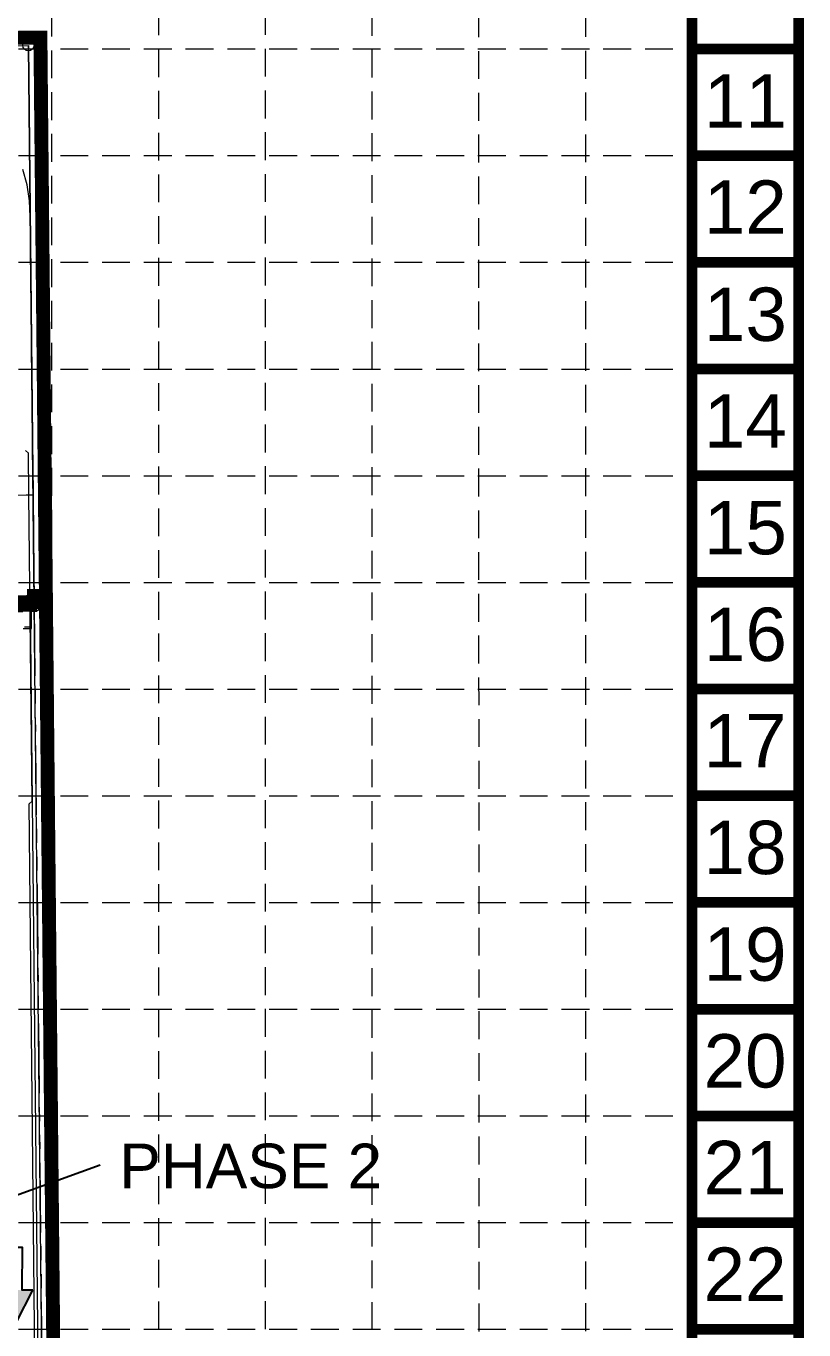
# Model space of a CAD drawing. Extents: x 2509062 to 2510599, y 7103311 to 7105769.
# Drawn here: x 2510319.9 to 2510599.3, y 7104884.7 to 7105353.2 of the extents above; entities that cross this region are included whole.
import ezdxf
from ezdxf.enums import TextEntityAlignment as Align

# ---------------------------------------------------------------- set-up
doc = ezdxf.new("R2010")
doc.units = 0
doc.header["$LTSCALE"] = 40
doc.header["$MEASUREMENT"] = 0
for name, pattern in [('DASHED', [0.75, 0.5, -0.25]), ('HIDDEN', [0.375, 0.25, -0.125]), ('PHANTOM2', [1.25, 0.625, -0.125, 0.125, -0.125, 0.125, -0.125])]:
    doc.linetypes.add(name, pattern=pattern)
for name, color, linetype in [('BASE', 7, 'Continuous'), ('C-FLOW-ARRW-E', 14, 'Continuous'), ('C-PHASE-LBL', 2, 'Continuous'), ('C-TOPO-TINN-RTWY', 3, 'Continuous'), ('GRID', 254, 'DASHED'), ('LIMITS OF DISTURBANCE', 1, 'Continuous'), ('STORM', 5, 'Continuous'), ('XHO461B_PT$0$V-BNDY-E', 14, 'Continuous'), ('XHO461B_PT$0$V-BNDY-N-P2', 2, 'PHANTOM2'), ('XHO461B_ST$0$C-PHASE-BNDY', 14, 'Continuous'), ('XHO461C_PT$0$V-BNDY-ALL-N', 6, 'Continuous'), ('XHO461C_PT$0$V-BNDY-N-P3', 3, 'PHANTOM2'), ('XHO461C_PT$0$V-PROP-CORN-N', 2, 'Continuous'), ('XHO461C_PV$0$C-PHASE-BNDY', 3, 'Continuous'), ('XHO461C_PV$0$C-ROAD-FACE-N', 2, 'Continuous'), ('XHO461C_PV$0$C-ROAD-FACE-PH2', 12, 'Continuous'), ('XHO461PT$0$V-BNDY-ALL-N', 6, 'Continuous'), ('XHO461ST$0$C-PHASE-BNDY', 3, 'Continuous')]:
    doc.layers.add(name, color=color, linetype=linetype)
doc.styles.get("Standard").update_dxf_attribs({"font": 'ARIAL.TTF'})

msp = doc.modelspace()

# ---------------------------------------------------------------- linework, layer by layer
msp.add_lwpolyline([(2510322.31, 7104898.99), (2510318.47, 7104899.02), (2510318.59, 7104914.38), (2510314.75, 7104914.41), (2510314.63, 7104899.05), (2510310.79, 7104899.08), (2510316.46, 7104887.52), (2510322.31, 7104898.99)], close=True)
at = {"color": 254}
msp.add_solid([(2510310.79, 7104899.08), (2510322.31, 7104898.99), (2510316.46, 7104887.52), (2510322.31, 7104898.99)], dxfattribs=at)
at = {"layer": 'BASE', "const_width": 3.83}
for points in [[(2510597.34, 7103313.16), (2510597.34, 7105766.73), (2509063.86, 7105766.73), (2509063.86, 7103313.16)], [(2510559.01, 7103351.49), (2510559.01, 7105728.4), (2509102.19, 7105728.4), (2509102.19, 7103351.49)]]:
    msp.add_lwpolyline(points, close=True, dxfattribs=at)
for points in [[(2510597.34, 7105345.03), (2510559.01, 7105345.03)], [(2510597.34, 7105306.69), (2510559.01, 7105306.69)], [(2510597.34, 7105268.35), (2510559.01, 7105268.35)], [(2510597.34, 7105230.01), (2510559.01, 7105230.01)], [(2510597.34, 7105191.68), (2510559.01, 7105191.68)], [(2510597.34, 7105153.34), (2510559.01, 7105153.34)], [(2510597.34, 7105115), (2510559.01, 7105115)], [(2510597.34, 7105076.67), (2510559.01, 7105076.67)], [(2510597.34, 7105038.33), (2510559.01, 7105038.33)], [(2510597.34, 7104999.99), (2510559.01, 7104999.99)], [(2510597.34, 7104961.65), (2510559.01, 7104961.65)], [(2510597.34, 7104923.32), (2510559.01, 7104923.32)], [(2510597.34, 7104884.98), (2510559.01, 7104884.98)]]:
    msp.add_lwpolyline(points, dxfattribs=at)
at = {"layer": 'C-FLOW-ARRW-E', "color": 7}
msp.add_line((2510346.46, 7104943.96), (2510199.96, 7104891.02), dxfattribs=at)
at = {"layer": 'C-TOPO-TINN-RTWY', "color": 7, "lineweight": 0}
for p, q in [((2510320.21, 7105296.15, 713.53), (2510318.75, 7105301.74, 713.57)), ((2510321.08, 7105290.42, 713.5), (2510320.21, 7105296.15, 713.53)), ((2510321.35, 7105284.77, 713.46), (2510321.08, 7105290.42, 713.5)), ((2510321.4, 7105279.78, 713.43), (2510321.35, 7105284.77, 713.46)), ((2510321.45, 7105274.78, 713.39), (2510321.4, 7105279.78, 713.43)), ((2510321.5, 7105269.78, 713.36), (2510321.45, 7105274.78, 713.39)), ((2510321.55, 7105264.78, 713.32), (2510321.5, 7105269.78, 713.36)), ((2510321.61, 7105259.78, 713.29), (2510321.55, 7105264.78, 713.32)), ((2510321.66, 7105254.78, 713.25), (2510321.61, 7105259.78, 713.29)), ((2510321.71, 7105249.78, 713.22), (2510321.66, 7105254.78, 713.25)), ((2510321.76, 7105244.78, 713.18), (2510321.71, 7105249.78, 713.22)), ((2510321.81, 7105239.78, 713.15), (2510321.76, 7105244.78, 713.18)), ((2510321.86, 7105234.78, 713.11), (2510321.81, 7105239.78, 713.15)), ((2510321.91, 7105229.78, 713.08), (2510321.86, 7105234.78, 713.11)), ((2510321.96, 7105224.78, 713.04), (2510321.91, 7105229.78, 713.08)), ((2510322.02, 7105219.78, 713.01), (2510321.96, 7105224.78, 713.04)), ((2510322.07, 7105214.78, 712.97), (2510322.02, 7105219.78, 713.01)), ((2510322.12, 7105209.78, 712.94), (2510322.07, 7105214.78, 712.97)), ((2510322.17, 7105204.78, 712.91), (2510322.12, 7105209.78, 712.94)), ((2510322.22, 7105199.78, 712.88), (2510322.17, 7105204.78, 712.91)), ((2510322.27, 7105194.78, 712.86), (2510322.22, 7105199.78, 712.88)), ((2510322.32, 7105189.78, 712.83), (2510322.27, 7105194.78, 712.86)), ((2510322.37, 7105184.78, 712.81), (2510322.32, 7105189.78, 712.83)), ((2510314.87, 7105184.71, 712.34), (2510319.87, 7105184.75, 712.25)), ((2510319.87, 7105184.75, 712.25), (2510322.37, 7105184.78, 712.81)), ((2510319.87, 7105184.75, 712.25), (2510319.87, 7105184.75, 712.25))]:
    msp.add_line(p, q, dxfattribs=at)
at = {"layer": 'GRID', "color": 252, "linetype": 'HIDDEN', "lineweight": 0}
for p, q in [((2510329.24, 7103504.46), (2510329.15, 7105729.26)), ((2510367.61, 7103504.93), (2510367.49, 7105729.26)), ((2510406.02, 7103505.06), (2510405.83, 7105729.26)), ((2510444.28, 7103504.72), (2510444.16, 7105729.26)), ((2510482.7, 7103504.22), (2510482.5, 7105729.26)), ((2510521.06, 7103504.33), (2510520.84, 7105729.26)), ((2509102.19, 7105345.03), (2510559.01, 7105345.03)), ((2509102.19, 7105306.69), (2510559.01, 7105306.69)), ((2509102.19, 7105268.35), (2510559.01, 7105268.35)), ((2509102.19, 7105230.01), (2510559.01, 7105230.01)), ((2509102.19, 7105191.68), (2510559.01, 7105191.68)), ((2509102.19, 7105153.34), (2510559.01, 7105153.34)), ((2509102.19, 7105115), (2510559.01, 7105115)), ((2509102.19, 7105076.67), (2510559.01, 7105076.67)), ((2509102.19, 7105038.33), (2510559.01, 7105038.33)), ((2509102.19, 7104999.99), (2510559.01, 7104999.99)), ((2509102.19, 7104961.65), (2510559.01, 7104961.65)), ((2509102.19, 7104923.32), (2510559.01, 7104923.32)), ((2509102.19, 7104884.98), (2510559.01, 7104884.98))]:
    msp.add_line(p, q, dxfattribs=at)
at = {"layer": 'LIMITS OF DISTURBANCE', "linetype": 'HIDDEN', "ltscale": 3, "const_width": 5}
msp.add_lwpolyline([(2510346.96, 7104107.84), (2509196.41, 7104099.99), (2509189.37, 7105338.21), (2510325.02, 7105349.1), (2510335.26, 7104307.47), (2510344.6, 7104260.31), (2510346.93, 7104123.52), (2510346.93, 7104123.52), (2510346.96, 7104107.84)], close=True, dxfattribs=at)
at = {"layer": 'STORM', "lineweight": 0}
for p, q in [((2510321.77, 7105145.65), (2510318.78, 7105145.62)), ((2510321.77, 7105145.65), (2510318.78, 7105145.62)), ((2510319.28, 7105145.12), (2510321.28, 7105145.14)), ((2510319.28, 7105145.12), (2510321.28, 7105145.14)), ((2510321.28, 7105145.14), (2510321.36, 7105137.27)), ((2510321.28, 7105145.14), (2510321.36, 7105137.27)), ((2510321.87, 7105136.77), (2510321.77, 7105145.65)), ((2510321.87, 7105136.77), (2510321.77, 7105145.65)), ((2510318.87, 7105136.74), (2510321.87, 7105136.77)), ((2510318.87, 7105136.74), (2510321.87, 7105136.77)), ((2510321.36, 7105137.27), (2510319.36, 7105137.25)), ((2510321.36, 7105137.27), (2510319.36, 7105137.25))]:
    msp.add_line(p, q, dxfattribs=at)
at = {"layer": 'XHO461B_PT$0$V-BNDY-E', "color": 7, "lineweight": 0}
for p in [(2509197.38, 7105335.15), (2510333.58, 7104090.45)]:
    msp.add_line(p, (2510320.72, 7105346.3), dxfattribs=at)
at = {"layer": 'XHO461B_PT$0$V-BNDY-N-P2', "color": 7, "lineweight": 0}
for p, q in [((2510254.29, 7105144.08), (2510322.78, 7105144.78)), ((2510322.78, 7105144.78), (2510332.19, 7104225.66))]:
    msp.add_line(p, q, dxfattribs=at)
at = {"layer": 'XHO461B_ST$0$C-PHASE-BNDY', "color": 7, "lineweight": 0}
for p, q in [((2509196.94, 7105334.65), (2510320.72, 7105346.3)), ((2510320.72, 7105346.3), (2510322.77, 7105146.28)), ((2510322.77, 7105146.28), (2510184.28, 7105144.86)), ((2510184.28, 7105144.86), (2510321.28, 7105145.14)), ((2510321.28, 7105145.14), (2510330.69, 7104225.65))]:
    msp.add_line(p, q, dxfattribs=at)
at = {"layer": 'XHO461C_PT$0$V-BNDY-ALL-N', "color": 7, "lineweight": 0}
for p in [(2509197.38, 7105335.15), (2510333.58, 7104090.45)]:
    msp.add_line(p, (2510320.72, 7105346.3), dxfattribs=at)
at = {"layer": 'XHO461C_PT$0$V-BNDY-N-P3', "color": 7, "lineweight": 0}
for p, q in [((2509197.38, 7105335.15), (2510320.72, 7105346.3)), ((2510320.72, 7105346.3), (2510322.78, 7105144.78)), ((2510254.29, 7105144.08), (2510322.78, 7105144.78))]:
    msp.add_line(p, q, dxfattribs=at)
at = {"layer": 'XHO461C_PT$0$V-PROP-CORN-N', "color": 7, "lineweight": 0}
for centre in [(2510320.72, 7105346.3), (2510322.78, 7105144.78)]:
    msp.add_circle(centre, 2, dxfattribs=at)
at = {"layer": 'XHO461C_PV$0$C-PHASE-BNDY', "color": 7, "lineweight": 0}
for p, q in [((2509196.94, 7105334.65), (2510320.72, 7105346.3)), ((2510320.72, 7105346.3), (2510322.77, 7105146.28)), ((2510322.77, 7105146.28), (2510184.28, 7105144.86)), ((2510184.28, 7105144.86), (2510321.28, 7105145.14)), ((2510321.28, 7105145.14), (2510330.69, 7104225.65))]:
    msp.add_line(p, q, dxfattribs=at)
at = {"layer": 'XHO461C_PV$0$C-PHASE-BNDY', "color": 7, "const_width": 5}
for points in [[(2510322.72, 7105150.94), (2510322.77, 7105146.28), (2510184.28, 7105144.86), (2510184.65, 7105108.7), (2509754.67, 7105104.3), (2509756.85, 7104891.31), (2509364.37, 7104887.29), (2509360.8, 7105235.77), (2509198.02, 7105234.75), (2509197.9, 7105245.33)], [(2510330.97, 7104221.41), (2510330.97, 7104221.41), (2509985.5, 7104217.79), (2509984.67, 7104350.11), (2509956.87, 7104350.11), (2509952.34, 7104795.8), (2509803.34, 7104794.28), (2509798.29, 7104799.23), (2509797.35, 7104891.72), (2509756.85, 7104891.31), (2509754.67, 7105104.3), (2510184.65, 7105108.7), (2510184.28, 7105144.86), (2510321.28, 7105145.14), (2510321.3, 7105142.86)]]:
    msp.add_lwpolyline(points, dxfattribs=at)
at = {"layer": 'XHO461C_PV$0$C-ROAD-FACE-N', "color": 7, "lineweight": 0}
for p in [(2510319.71, 7105200.75), (2510320.87, 7105184.76)]:
    msp.add_line(p, (2510320.72, 7105199.76), dxfattribs=at)
at = {"layer": 'XHO461C_PV$0$C-ROAD-FACE-PH2', "color": 7, "lineweight": 0}
for p, q in [((2510308.88, 7105184.64), (2510320.87, 7105184.76)), ((2510322, 7105074.77), (2510320.87, 7105184.76)), ((2510321.01, 7105073.76), (2510322, 7105074.77)), ((2510325.69, 7104616.34), (2510321.01, 7105073.76))]:
    msp.add_line(p, q, dxfattribs=at)
at = {"layer": 'XHO461PT$0$V-BNDY-ALL-N', "color": 7, "lineweight": 0}
for p in [(2509197.38, 7105335.15), (2510333.58, 7104090.45)]:
    msp.add_line(p, (2510320.72, 7105346.3), dxfattribs=at)
at = {"layer": 'XHO461ST$0$C-PHASE-BNDY', "color": 7, "lineweight": 0}
for p, q in [((2509196.94, 7105334.65), (2510320.72, 7105346.3)), ((2510320.72, 7105346.3), (2510322.77, 7105146.28)), ((2510322.77, 7105146.28), (2510184.28, 7105144.86))]:
    msp.add_line(p, q, dxfattribs=at)

# ---------------------------------------------------------------- texts
at = {"layer": 'BASE'}
for s, p in [('11', (2510578.25, 7105326.36)), ('12', (2510578.21, 7105288.19)), ('13', (2510578.25, 7105249.69)), ('14', (2510578.25, 7105211.35)), ('15', (2510578.25, 7105173.01)), ('16', (2510578.25, 7105134.68)), ('17', (2510578.12, 7105096.44)), ('18', (2510578.12, 7105058.11)), ('19', (2510578.12, 7105019.77)), ('20', (2510578.12, 7104981.43)), ('21', (2510578.12, 7104943.1)), ('22', (2510578.12, 7104904.76))]:
    msp.add_text(s, height=19.169, dxfattribs=at).set_placement(p, align=Align.MIDDLE_CENTER)
at = {"layer": 'C-PHASE-LBL', "color": 7, "lineweight": 0}
msp.add_text('PHASE 2', height=16, dxfattribs=at).set_placement((2510353.37, 7104935.67))

doc.saveas('drawing.dxf')
